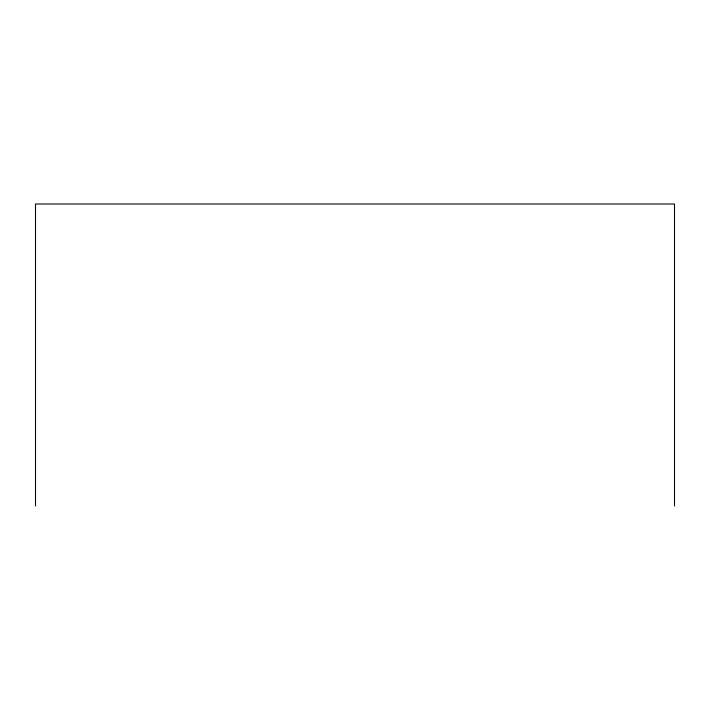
<?xml version="1.0" encoding="UTF-8"?>
<svg xmlns="http://www.w3.org/2000/svg" width="710" height="710" viewBox="0 0 710 710"><rect width="100%" height="100%" fill="white"/><g stroke="black" fill="none" stroke-linecap="round" stroke-linejoin="round"><path stroke-width="1.06" d="M674.5 505.999L674.5 204.001L35.5 204.001L35.5 505.999"/></g></svg>
